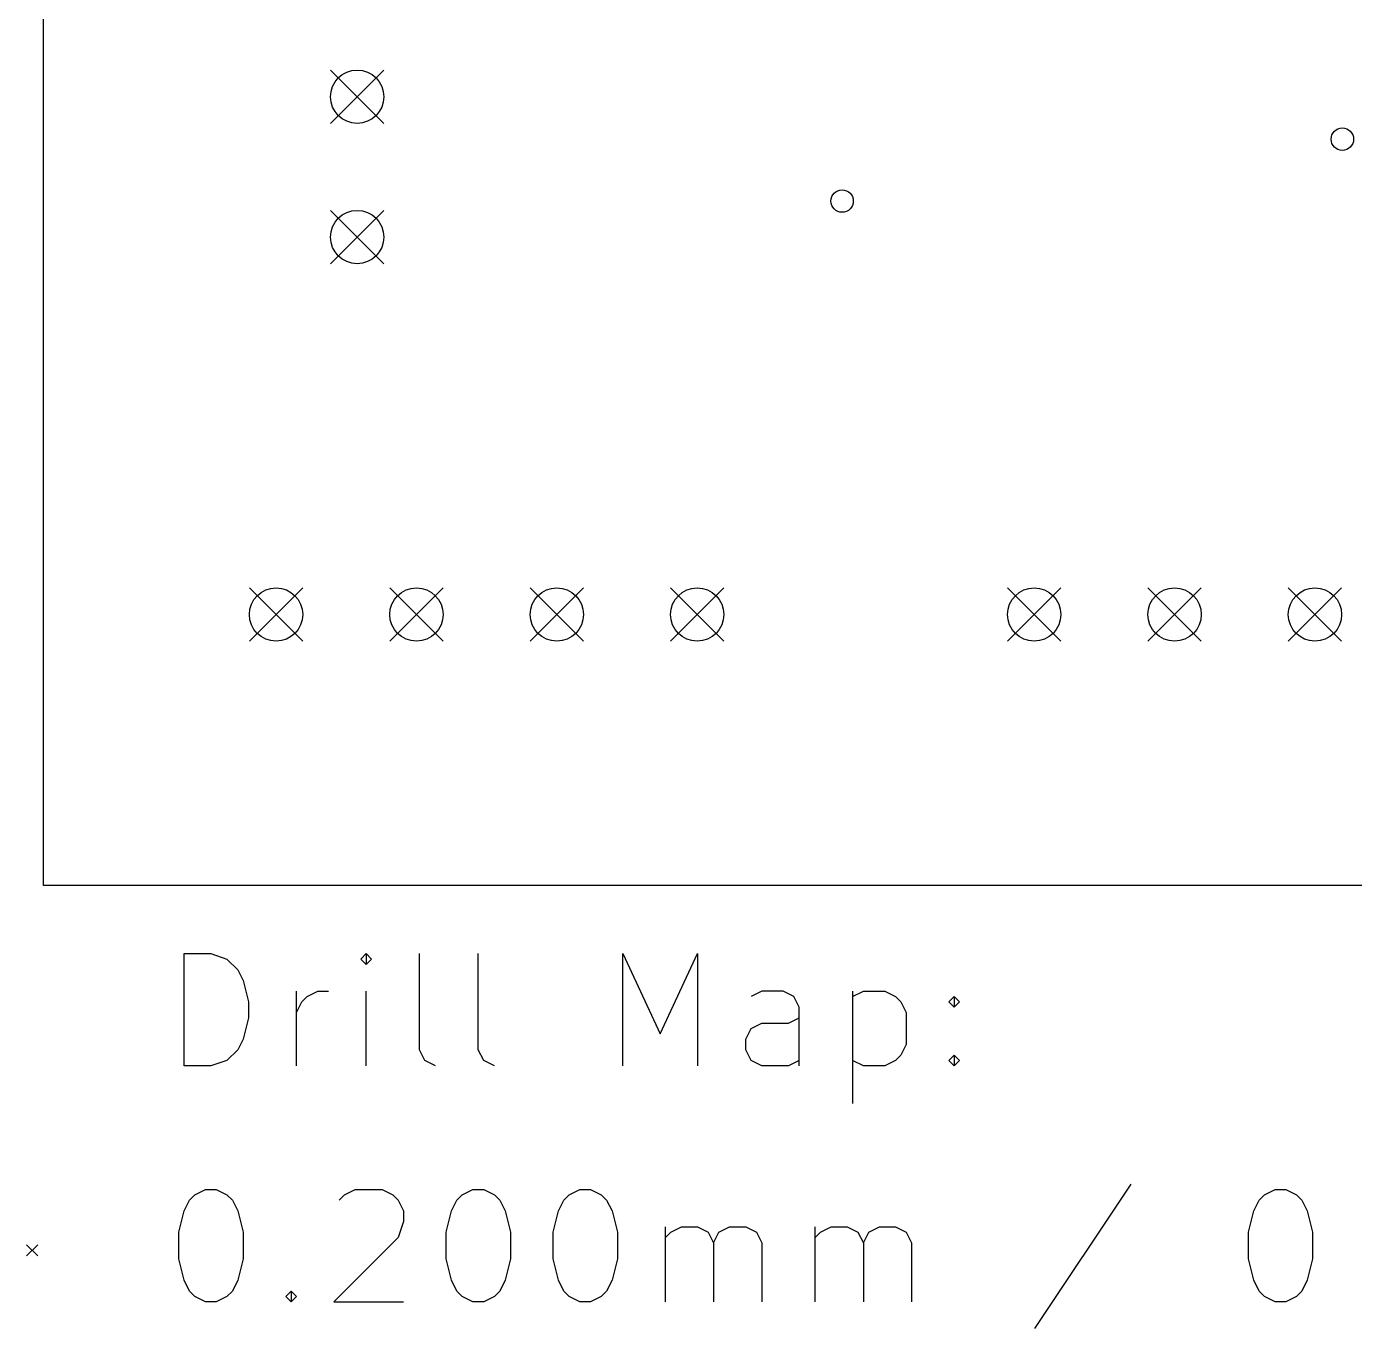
# Model space of a CAD drawing. Extents: x 136.8 to 233.4, y -152.4 to -63.8.
# Drawn here: x 138.64 to 162.29, y -130.83 to -107.64 of the extents above; entities that cross this region are included whole.
import ezdxf

# ---------------------------------------------------------------- set-up
doc = ezdxf.new("R2010")
doc.units = 0
doc.layers.add('BLACK', color=7, linetype='CONTINUOUS')

msp = doc.modelspace()

# ---------------------------------------------------------------- linework, layer by layer
at = {"layer": 'BLACK', "linetype": 'CONTINUOUS'}
for p, q in [((138.938, -122.936), (138.938, -63.754)), ((144.051, -108.411), (145.001, -109.361)), ((145.001, -108.411), (144.051, -109.361)), ((144.051, -110.911), (145.001, -111.861)), ((145.001, -110.911), (144.051, -111.861)), ((142.607, -117.635), (143.557, -118.585)), ((143.557, -117.635), (142.607, -118.585)), ((145.107, -117.635), (146.057, -118.585)), ((146.057, -117.635), (145.107, -118.585)), ((147.607, -117.635), (148.557, -118.585)), ((148.557, -117.635), (147.607, -118.585)), ((150.107, -117.635), (151.057, -118.585)), ((151.057, -117.635), (150.107, -118.585)), ((156.109, -117.635), (157.059, -118.585)), ((157.059, -117.635), (156.109, -118.585)), ((158.609, -117.635), (159.559, -118.585)), ((159.559, -117.635), (158.609, -118.585)), ((161.109, -117.635), (162.059, -118.585)), ((162.059, -117.635), (161.109, -118.585)), ((233.426, -122.936), (138.938, -122.936)), ((141.445768, -126.150838), (141.445768, -124.150838)), ((141.445768, -124.150838), (141.921958, -124.150838)), ((141.921958, -124.150838), (142.207673, -124.246076)), ((144.683863, -124.150838), (144.588625, -124.246076)), ((144.779101, -124.246076), (144.683863, -124.150838)), ((144.683863, -124.150838), (144.683863, -124.341314)), ((145.636244, -125.865123), (145.636244, -124.150838)), ((146.683863, -125.865123), (146.683863, -124.150838)), ((149.255292, -126.150838), (149.255292, -124.150838)), ((149.255292, -124.150838), (149.921959, -125.579409)), ((149.921959, -125.579409), (150.588625, -124.150838)), ((150.588625, -124.150838), (150.588625, -126.150838)), ((142.207673, -124.246076), (142.398149, -124.436552)), ((144.588625, -124.246076), (144.683863, -124.341314)), ((144.683863, -124.341314), (144.779101, -124.246076)), ((142.398149, -124.436552), (142.493387, -124.627028)), ((142.493387, -124.627028), (142.588625, -125.00798)), ((143.445768, -126.150838), (143.445768, -124.817504)), ((143.636244, -124.912742), (143.82672, -124.817504)), ((143.82672, -124.817504), (144.017197, -124.817504)), ((144.683863, -126.150838), (144.683863, -124.817504)), ((151.731482, -124.817504), (151.541006, -124.912742)), ((152.112435, -124.817504), (151.731482, -124.817504)), ((152.302911, -124.912742), (152.112435, -124.817504)), ((153.35053, -124.817504), (153.35053, -126.817504)), ((153.35053, -124.912742), (153.541006, -124.817504)), ((153.541006, -124.817504), (153.921959, -124.817504)), ((153.921959, -124.817504), (154.112435, -124.912742)), ((142.588625, -125.00798), (142.588625, -125.293695)), ((143.445768, -125.198457), (143.541006, -125.00798)), ((143.541006, -125.00798), (143.636244, -124.912742)), ((152.398149, -125.103219), (152.302911, -124.912742)), ((152.398149, -126.150838), (152.398149, -125.103219)), ((154.112435, -124.912742), (154.207673, -125.00798)), ((154.207673, -125.00798), (154.302911, -125.198457)), ((155.064816, -125.00798), (155.160054, -124.912742)), ((155.160054, -125.103219), (155.064816, -125.00798)), ((155.160054, -124.912742), (155.255292, -125.00798)), ((155.160054, -124.912742), (155.160054, -125.103219)), ((155.255292, -125.00798), (155.160054, -125.103219)), ((142.588625, -125.293695), (142.493387, -125.674647)), ((152.207673, -125.388933), (152.398149, -125.293695)), ((154.302911, -125.198457), (154.302911, -125.769885)), ((151.445768, -125.674647), (151.541006, -125.484171)), ((151.541006, -125.484171), (151.731482, -125.388933)), ((151.731482, -125.388933), (152.207673, -125.388933)), ((142.493387, -125.674647), (142.398149, -125.865123)), ((151.445768, -125.865123), (151.445768, -125.674647)), ((154.302911, -125.769885), (154.207673, -125.960361)), ((142.398149, -125.865123), (142.207673, -126.0556)), ((145.731482, -126.0556), (145.636244, -125.865123)), ((146.779101, -126.0556), (146.683863, -125.865123)), ((151.541006, -126.0556), (151.445768, -125.865123)), ((154.207673, -125.960361), (154.112435, -126.0556)), ((155.064816, -126.0556), (155.160054, -125.960361)), ((155.160054, -125.960361), (155.255292, -126.0556)), ((155.160054, -125.960361), (155.160054, -126.150838)), ((141.921958, -126.150838), (141.445768, -126.150838)), ((142.207673, -126.0556), (141.921958, -126.150838)), ((145.921958, -126.150838), (145.731482, -126.0556)), ((146.969577, -126.150838), (146.779101, -126.0556)), ((151.731482, -126.150838), (151.541006, -126.0556)), ((152.207673, -126.150838), (151.731482, -126.150838)), ((152.398149, -126.0556), (152.207673, -126.150838)), ((153.541006, -126.150838), (153.35053, -126.0556)), ((153.921959, -126.150838), (153.541006, -126.150838)), ((154.112435, -126.0556), (153.921959, -126.150838)), ((155.160054, -126.150838), (155.064816, -126.0556)), ((155.255292, -126.0556), (155.160054, -126.150838)), ((141.636244, -128.446076), (141.82672, -128.350838)), ((141.82672, -128.350838), (142.017197, -128.350838)), ((142.017197, -128.350838), (142.207673, -128.446076)), ((144.302911, -128.446076), (144.493387, -128.350838)), ((144.493387, -128.350838), (144.969578, -128.350838)), ((144.969578, -128.350838), (145.160054, -128.446076)), ((146.398149, -128.446076), (146.588625, -128.350838)), ((146.588625, -128.350838), (146.779102, -128.350838)), ((146.779102, -128.350838), (146.969578, -128.446076)), ((148.302911, -128.446076), (148.493387, -128.350838)), ((148.493387, -128.350838), (148.683864, -128.350838)), ((148.683864, -128.350838), (148.87434, -128.446076)), ((158.302912, -128.2556), (156.588627, -130.827028)), ((160.683865, -128.446076), (160.874341, -128.350838)), ((160.874341, -128.350838), (161.064818, -128.350838)), ((161.064818, -128.350838), (161.255294, -128.446076)), ((141.445768, -128.73179), (141.541006, -128.541314)), ((141.541006, -128.541314), (141.636244, -128.446076)), ((142.207673, -128.446076), (142.302911, -128.541314)), ((142.302911, -128.541314), (142.398149, -128.73179)), ((144.207673, -128.541314), (144.302911, -128.446076)), ((145.160054, -128.446076), (145.255292, -128.541314)), ((145.255292, -128.541314), (145.35053, -128.73179)), ((146.207673, -128.73179), (146.302911, -128.541314)), ((146.302911, -128.541314), (146.398149, -128.446076)), ((146.969578, -128.446076), (147.064816, -128.541314)), ((147.064816, -128.541314), (147.160054, -128.73179)), ((148.112435, -128.73179), (148.207673, -128.541314)), ((148.207673, -128.541314), (148.302911, -128.446076)), ((148.87434, -128.446076), (148.969578, -128.541314)), ((148.969578, -128.541314), (149.064816, -128.73179)), ((160.493389, -128.73179), (160.588627, -128.541314)), ((160.588627, -128.541314), (160.683865, -128.446076)), ((161.255294, -128.446076), (161.350532, -128.541314)), ((161.350532, -128.541314), (161.44577, -128.73179)), ((141.35053, -129.112742), (141.445768, -128.73179)), ((142.398149, -128.73179), (142.493387, -129.112742)), ((145.35053, -128.73179), (145.35053, -128.922266)), ((146.112435, -129.112742), (146.207673, -128.73179)), ((147.160054, -128.73179), (147.255292, -129.112742)), ((148.017197, -129.112742), (148.112435, -128.73179)), ((149.064816, -128.73179), (149.160054, -129.112742)), ((160.398151, -129.112742), (160.493389, -128.73179)), ((161.44577, -128.73179), (161.541008, -129.112742)), ((141.35053, -129.588933), (141.35053, -129.112742)), ((142.493387, -129.112742), (142.493387, -129.588933)), ((145.35053, -128.922266), (145.255292, -129.20798)), ((146.112435, -129.588933), (146.112435, -129.112742)), ((147.255292, -129.112742), (147.255292, -129.588933)), ((148.017197, -129.588933), (148.017197, -129.112742)), ((149.160054, -129.112742), (149.160054, -129.588933)), ((150.017197, -130.350838), (150.017197, -129.017504)), ((150.017197, -129.20798), (150.112435, -129.112742)), ((150.112435, -129.112742), (150.302911, -129.017504)), ((150.302911, -129.017504), (150.588626, -129.017504)), ((150.588626, -129.017504), (150.779102, -129.112742)), ((150.779102, -129.112742), (150.87434, -129.303219)), ((150.87434, -129.303219), (150.969578, -129.112742)), ((150.969578, -129.112742), (151.160054, -129.017504)), ((151.160054, -129.017504), (151.445768, -129.017504)), ((151.445768, -129.017504), (151.636245, -129.112742)), ((151.636245, -129.112742), (151.731483, -129.303219)), ((152.683864, -130.350838), (152.683864, -129.017504)), ((152.683864, -129.20798), (152.779102, -129.112742)), ((152.779102, -129.112742), (152.969578, -129.017504)), ((152.969578, -129.017504), (153.255293, -129.017504)), ((153.255293, -129.017504), (153.445769, -129.112742)), ((153.445769, -129.112742), (153.541007, -129.303219)), ((153.541007, -129.303219), (153.636245, -129.112742)), ((153.636245, -129.112742), (153.826721, -129.017504)), ((153.826721, -129.017504), (154.112435, -129.017504)), ((154.112435, -129.017504), (154.302912, -129.112742)), ((154.302912, -129.112742), (154.39815, -129.303219)), ((160.398151, -129.588933), (160.398151, -129.112742)), ((161.541008, -129.112742), (161.541008, -129.588933)), ((138.638, -129.336), (138.838, -129.536)), ((138.838, -129.336), (138.638, -129.536)), ((145.255292, -129.20798), (144.112435, -130.350838)), ((150.87434, -129.303219), (150.87434, -130.350838)), ((151.731483, -129.303219), (151.731483, -130.350838)), ((153.541007, -129.303219), (153.541007, -130.350838)), ((154.39815, -129.303219), (154.39815, -130.350838)), ((141.445768, -129.969885), (141.35053, -129.588933)), ((142.493387, -129.588933), (142.398149, -129.969885)), ((146.207673, -129.969885), (146.112435, -129.588933)), ((147.255292, -129.588933), (147.160054, -129.969885)), ((148.112435, -129.969885), (148.017197, -129.588933)), ((149.160054, -129.588933), (149.064816, -129.969885)), ((160.493389, -129.969885), (160.398151, -129.588933)), ((161.541008, -129.588933), (161.44577, -129.969885)), ((141.541006, -130.160361), (141.445768, -129.969885)), ((142.398149, -129.969885), (142.302911, -130.160361)), ((146.302911, -130.160361), (146.207673, -129.969885)), ((147.160054, -129.969885), (147.064816, -130.160361)), ((148.207673, -130.160361), (148.112435, -129.969885)), ((149.064816, -129.969885), (148.969578, -130.160361)), ((160.588627, -130.160361), (160.493389, -129.969885)), ((161.44577, -129.969885), (161.350532, -130.160361)), ((141.636244, -130.2556), (141.541006, -130.160361)), ((141.82672, -130.350838), (141.636244, -130.2556)), ((142.207673, -130.2556), (142.017197, -130.350838)), ((142.302911, -130.160361), (142.207673, -130.2556)), ((143.255292, -130.2556), (143.35053, -130.160361)), ((143.35053, -130.350838), (143.255292, -130.2556)), ((143.35053, -130.160361), (143.445768, -130.2556)), ((143.35053, -130.160361), (143.35053, -130.350838)), ((143.445768, -130.2556), (143.35053, -130.350838)), ((146.398149, -130.2556), (146.302911, -130.160361)), ((146.588625, -130.350838), (146.398149, -130.2556)), ((146.969578, -130.2556), (146.779102, -130.350838)), ((147.064816, -130.160361), (146.969578, -130.2556)), ((148.302911, -130.2556), (148.207673, -130.160361)), ((148.493387, -130.350838), (148.302911, -130.2556)), ((148.87434, -130.2556), (148.683864, -130.350838)), ((148.969578, -130.160361), (148.87434, -130.2556)), ((160.683865, -130.2556), (160.588627, -130.160361)), ((160.874341, -130.350838), (160.683865, -130.2556)), ((161.255294, -130.2556), (161.064818, -130.350838)), ((161.350532, -130.160361), (161.255294, -130.2556)), ((142.017197, -130.350838), (141.82672, -130.350838)), ((144.112435, -130.350838), (145.35053, -130.350838)), ((146.779102, -130.350838), (146.588625, -130.350838)), ((148.683864, -130.350838), (148.493387, -130.350838)), ((161.064818, -130.350838), (160.874341, -130.350838))]:
    msp.add_line(p, q, dxfattribs=at)
at = {"layer": 'BLACK'}
for centre, radius in [((144.526, -108.886), 0.475), ((162.072, -109.6424), 0.2), ((153.162, -110.744), 0.2), ((144.526, -111.386), 0.475), ((143.082, -118.11), 0.475), ((145.582, -118.11), 0.475), ((148.082, -118.11), 0.475), ((150.582, -118.11), 0.475), ((156.584, -118.11), 0.475), ((159.084, -118.11), 0.475), ((161.584, -118.11), 0.475)]:
    msp.add_circle(centre, radius, dxfattribs=at)

doc.saveas('drawing.dxf')
